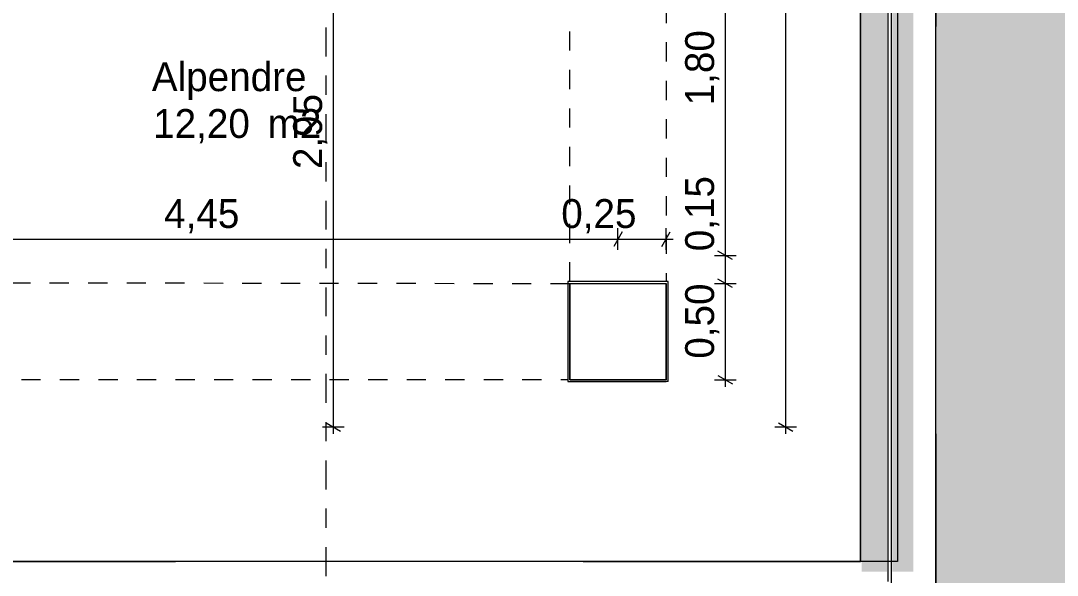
# Model space of a CAD drawing. Header units: metres. Extents: x -111189 to -108577, y -72951 to -72647.
# Drawn here: x -110702.23 to -110696.85, y -72938.93 to -72936.04 of the extents above; entities that cross this region are included whole.
import ezdxf

# ---------------------------------------------------------------- set-up
doc = ezdxf.new("R2010")
doc.units = ezdxf.units.M
doc.header["$MEASUREMENT"] = 0
doc.set_wipeout_variables(frame=1)
for name, pattern in [('Dashed', [0.423333, 0.211667, -0.211667]), ('OTK - Traço Ponto', [0.2, 0.1, -0.05, 0, -0.05]), ('OTK - Traço Ponto CORTES_ALÇ', [0.6, 0.3, -0.15, 0, -0.15]), ('Wipeout_Contour', [1, 0, -1])]:
    doc.linetypes.add(name, pattern=pattern)
for name, color, linetype in [('Planta Piso -1_1_01 - TERRENO PROPOSTO', 7, 'Continuous'), ('Planta Piso -1_1_14 - CORTES.Marcadores', 7, 'Continuous'), ('Planta Piso RC_1_00 - DESENHO 2D', 7, 'Continuous'), ('Planta Piso RC_1_02 - ESTRADAS', 7, 'Continuous'), ('Planta Piso RC_1_03 - COBERTURA', 7, 'Continuous'), ('Planta Piso RC_1_03 - LAJES', 7, 'Continuous'), ('Planta Piso RC_1_04 - TECTO FALSO', 7, 'Continuous'), ('Planta Piso RC_1_06 - ESCADAS _ GUARDAS', 7, 'Continuous'), ('Planta Piso RC_1_06 - FORRA', 7, 'Continuous'), ('Planta Piso RC_1_11 - ZONA_ÁREA', 7, 'Continuous'), ('Planta Piso RC_1_12 - COTAS GERAIS', 7, 'Continuous')]:
    doc.layers.add(name, color=color, linetype=linetype)
doc.styles.add('ESTILO_GERADO_3', font='AGENCYR.TTF')

msp = doc.modelspace()

# ---------------------------------------------------------------- hatches: boundary and pattern name
at = {"layer": 'Planta Piso RC_1_00 - DESENHO 2D', "linetype": 'Continuous', "lineweight": 0}
for points in [[(-110697.7361, -72938.9065), (-110697.7361, -72935.21), (-110697.8673, -72935.21), (-110697.8673, -72938.9065)], [(-110697.6003, -72938.9065), (-110697.6003, -72935.21), (-110697.7079, -72935.21), (-110697.7079, -72938.9065)]]:
    msp.add_hatch(color=255, dxfattribs=at).paths.add_polyline_path(points)

# ---------------------------------------------------------------- linework, layer by layer
at = {"layer": 'Planta Piso -1_1_14 - CORTES.Marcadores', "color": 7, "linetype": 'OTK - Traço Ponto CORTES_ALÇ', "lineweight": 5, "ltscale": 0.5}
msp.add_line((-110700.6481, -72943.4289), (-110700.6481, -72921.3982), dxfattribs=at)
at = {"layer": 'Planta Piso RC_1_00 - DESENHO 2D', "color": 7, "linetype": 'Dashed', "lineweight": 5, "ltscale": 0.35}
msp.add_line((-110699.3824, -72937.3989), (-110699.3824, -72935.2089), dxfattribs=at)
at = {"layer": 'Planta Piso RC_1_00 - DESENHO 2D', "color": 7, "linetype": 'Dashed', "lineweight": 5, "ltscale": 0.35, "flags": 128}
msp.add_lwpolyline([(-110708.8326, -72942.6896), (-110705.4427, -72942.0203), (-110704.9418, -72941.9214), (-110704.2335, -72941.7815), (-110703.7109, -72941.6784), (-110702.7227, -72941.4832), (-110702.4189, -72941.4233), (-110701.4825, -72941.2384), (-110701.315, -72941.2053), (-110700.7284, -72941.0895), (-110700.6487, -72941.0738), (-110700.5399, -72941.0523), (-110700.4698, -72941.0384), (-110700.0906, -72940.9636), (-110700.0551, -72940.9566), (-110699.5408, -72940.855), (-110699.5028, -72940.8475), (-110698.9162, -72940.7317), (-110698.412, -72940.6321), (-110698.3294, -72940.6158), (-110696.8881, -72940.3313), (-110694.0675, -72939.7744), (-110694.0267, -72939.7663), (-110694.0368, -72938.9649), (-110694.0471, -72938.1539), (-110694.0527, -72936.7258), (-110694.0545, -72936.2737), (-110694.0561, -72935.8568), (-110694.0627, -72934.1966), (-110694.0651, -72933.5929), (-110694.0666, -72933.1934), (-110694.0669, -72933.1216), (-110694.0677, -72932.9184), (-110694.0702, -72932.2988), (-110694.0803, -72929.7216), (-110694.0871, -72928.0039), (-110694.1838, -72928.0039), (-110694.8559, -72928.0039), (-110695.9344, -72928.0039), (-110696.6026, -72928.0039), (-110696.8881, -72928.0039), (-110697.1737, -72928.0039), (-110697.202, -72928.0039), (-110697.3423, -72928.0039), (-110697.4654, -72928.0039), (-110697.5765, -72928.0039), (-110697.8852, -72928.0039), (-110698.1061, -72928.0039), (-110698.303, -72928.0039), (-110698.6952, -72928.0039), (-110698.8812, -72928.0039), (-110698.8813, -72928.7105), (-110698.8813, -72929.1132), (-110698.8814, -72929.3936), (-110698.8814, -72929.5192), (-110698.8814, -72929.583), (-110698.8815, -72930.0551), (-110698.8815, -72930.3831), (-110698.8817, -72931.5821), (-110698.8819, -72933.2863), (-110698.8822, -72935.4068), (-110698.8823, -72936.0907), (-110698.8824, -72936.2945), (-110698.8824, -72936.7258), (-110698.8826, -72937.6528), (-110698.8826, -72937.9089), (-110698.9235, -72937.9089), (-110699.1897, -72937.9089), (-110699.2261, -72937.9089), (-110699.4937, -72937.9089), (-110699.7923, -72937.9089), (-110700.1746, -72937.9089), (-110700.4276, -72937.9089), (-110700.4447, -72937.9089), (-110700.7591, -72937.9089), (-110700.9405, -72937.9089), (-110700.9735, -72937.9089), (-110701.0244, -72937.9089), (-110701.0614, -72937.9089), (-110701.2713, -72937.9089), (-110701.5393, -72937.9089), (-110701.6138, -72937.9089), (-110701.8008, -72937.9089), (-110702.2069, -72937.9089), (-110702.4579, -72937.9089), (-110702.5877, -72937.9089), (-110703.5826, -72937.9089), (-110703.5826, -72938.1539), (-110703.9789, -72938.1539), (-110704.3945, -72938.1539), (-110704.6847, -72938.1539), (-110705.1798, -72938.1539), (-110705.437, -72938.1539), (-110705.8911, -72938.1539), (-110706.0577, -72938.1539), (-110706.9322, -72938.1539), (-110708.8326, -72938.1539), (-110708.8326, -72935.6158), (-110710.3334, -72935.6158), (-110710.3334, -72941.0755), (-110708.8326, -72941.1839)], close=True, dxfattribs=at)
at = {"layer": 'Planta Piso RC_1_02 - ESTRADAS', "color": 7, "linetype": 'Continuous', "lineweight": 13, "ltscale": 1000}
msp.add_line((-110697.8739, -72938.8539), (-110697.8739, -72935.2039), dxfattribs=at)
at = {"layer": 'Planta Piso RC_1_03 - LAJES', "color": 7, "linetype": 'Continuous', "lineweight": 13, "ltscale": 1000, "flags": 128}
msp.add_lwpolyline([(-110708.8326, -72940.0539), (-110702.0826, -72940.0539), (-110702.0826, -72939.2539), (-110697.4826, -72939.2539), (-110697.4826, -72935.2039), (-110697.8739, -72935.2039), (-110697.8739, -72938.8539), (-110702.4826, -72938.8539), (-110702.4826, -72939.6539), (-110708.4326, -72939.6539), (-110708.4326, -72938.6639), (-110708.8326, -72938.6639)], close=True, dxfattribs=at)
msp.add_lwpolyline([(-110708.8167, -72938.6639), (-110708.8167, -72938.1539), (-110703.5826, -72938.1539), (-110703.5826, -72935.2039), (-110697.6826, -72935.2039), (-110697.6826, -72938.8539), (-110702.4826, -72938.8539), (-110702.4826, -72939.6539), (-110708.4326, -72939.6539)], dxfattribs=at)
at = {"layer": 'Planta Piso RC_1_06 - ESCADAS _ GUARDAS', "color": 7, "linetype": 'Continuous', "lineweight": 13, "ltscale": 1000}
for p, q in [((-110697.7325, -72935.2039), (-110697.7325, -72938.8539)), ((-110697.7125, -72938.8539), (-110697.7125, -72935.2039)), ((-110697.7325, -72938.8539), (-110697.7325, -72938.9578)), ((-110697.7125, -72938.9778), (-110697.7125, -72938.8539))]:
    msp.add_line(p, q, dxfattribs=at)
at = {"layer": 'Planta Piso RC_1_06 - ESCADAS _ GUARDAS', "color": 254, "linetype": 'Continuous', "lineweight": 13, "ltscale": 1000}
for p, q in [((-110697.7325, -72935.2039), (-110697.7325, -72938.8539)), ((-110697.7125, -72938.8539), (-110697.7125, -72935.2039)), ((-110697.7325, -72938.8539), (-110697.7325, -72938.9578)), ((-110697.7125, -72938.9778), (-110697.7125, -72938.8539))]:
    msp.add_line(p, q, dxfattribs=at)
at = {"layer": 'Planta Piso RC_1_12 - COTAS GERAIS', "color": 7, "linetype": 'Continuous', "lineweight": 5, "ltscale": 1000}
for p, q in [((-110698.2627, -72928.0039), (-110698.2627, -72938.1539)), ((-110700.6106, -72935.2039), (-110700.6106, -72938.1539)), ((-110698.5761, -72935.4629), (-110698.5761, -72937.2629)), ((-110699.111, -72937.1409), (-110699.1543, -72937.2159)), ((-110699.1326, -72937.2346), (-110699.1326, -72937.1221)), ((-110698.9043, -72937.2159), (-110698.861, -72937.1409)), ((-110698.8826, -72937.2346), (-110698.8826, -72937.1221)), ((-110703.5826, -72937.1784), (-110699.1326, -72937.1784)), ((-110699.1326, -72937.1784), (-110698.8826, -72937.1784)), ((-110698.8826, -72937.1784), (-110698.846, -72937.1784)), ((-110698.5386, -72937.2845), (-110698.6136, -72937.2412)), ((-110698.6324, -72937.2629), (-110698.5199, -72937.2629)), ((-110698.5761, -72937.2629), (-110698.5761, -72937.4089)), ((-110698.6324, -72937.4089), (-110698.5199, -72937.4089)), ((-110698.5386, -72937.4305), (-110698.6136, -72937.3872)), ((-110698.5761, -72937.4089), (-110698.5761, -72937.9089)), ((-110698.6136, -72937.8872), (-110698.5386, -72937.9305)), ((-110698.6324, -72937.9089), (-110698.5199, -72937.9089)), ((-110698.5761, -72937.9089), (-110698.5761, -72937.9456)), ((-110700.6668, -72938.1539), (-110700.5543, -72938.1539)), ((-110700.6481, -72938.1323), (-110700.5731, -72938.1756)), ((-110700.6106, -72938.1539), (-110700.6106, -72938.1906)), ((-110698.3189, -72938.1539), (-110698.2064, -72938.1539)), ((-110698.3002, -72938.1323), (-110698.2252, -72938.1756)), ((-110698.2627, -72938.1539), (-110698.2627, -72938.1906))]:
    msp.add_line(p, q, dxfattribs=at)

# ---------------------------------------------------------------- texts
at = {"layer": 'Planta Piso RC_1_11 - ZONA_ÁREA', "color": 7, "linetype": 'Continuous', "lineweight": 5, "char_height": 0.15, "attachment_point": 1, "style": 'ESTILO_GERADO_3'}
for s, insert in [('\\A1;{\\pql;\\pt0;\\fAgency FB|b0|i0|c0|p0;\\W1.000000;Alpendre}', (-110701.5521, -72936.2594)), ('\\A1;{\\pql;\\pt0,24.1;\\fAgency FB|b0|i0|c0|p0;\\W1.000000;12,20\\fAgency FB|b0|i0|c0|p0;\\W1.000000;\\A1{\\H.66x;\\S^  ;}\\fAgency FB|b0|i0|c0|p0;\\W1.000000; m2\\fAgency FB|b0|i0|c0|p0;\\W1.000000;\\A1{\\H.66x;\\S^  ;}}', (-110701.5453, -72936.5026))]:
    msp.add_mtext(s, dxfattribs=dict(at, insert=insert))
at = {"layer": 'Planta Piso RC_1_12 - COTAS GERAIS', "color": 7, "linetype": 'Continuous', "lineweight": 5, "char_height": 0.15, "attachment_point": 7, "rotation": 90, "style": 'ESTILO_GERADO_3'}
for s, insert, width in [('\\A1;{\\pql;\\fAgency FB|b0|i0|c0|p0;\\W1.000000;1,80}', (-110698.6061, -72936.483), 0.240204), ('\\A1;{\\pql;\\fAgency FB|b0|i0|c0|p0;\\W1.000000;2,95}', (-110700.6406, -72936.8143), 0.270703), ('\\A1;{\\pql;\\fAgency FB|b0|i0|c0|p0;\\W1.000000;0,15}', (-110698.6061, -72937.2412), 0.236309), ('\\A1;{\\pql;\\fAgency FB|b0|i0|c0|p0;\\W1.000000;0,50}', (-110698.6061, -72937.7995), 0.281251)]:
    msp.add_mtext(s, dxfattribs=dict(at, insert=insert, width=width))
at = {"layer": 'Planta Piso RC_1_12 - COTAS GERAIS', "color": 7, "linetype": 'Continuous', "lineweight": 5, "char_height": 0.15, "attachment_point": 7, "style": 'ESTILO_GERADO_3'}
for s, insert, width in [('\\A1;{\\pql;\\fAgency FB|b0|i0|c0|p0;\\W1.000000;4,45}', (-110701.4883, -72937.1484), 0.261297), ('\\A1;{\\pql;\\fAgency FB|b0|i0|c0|p0;\\W1.000000;0,25}', (-110699.427, -72937.1484), 0.272699)]:
    msp.add_mtext(s, dxfattribs=dict(at, insert=insert, width=width))

# ---------------------------------------------------------------- next in the draw order: wipeouts: each hides what was drawn before it
at = {"color": 254, "linetype": 'Wipeout_Contour', "lineweight": 0, "ltscale": 397703.237984}
msp.add_wipeout([(-110699.3924, -72937.4089), (-110699.3824, -72937.4089), (-110699.3924, -72937.3989)], dxfattribs=at).dxf.layer = 'Planta Piso RC_1_06 - FORRA'
at = {"color": 254, "linetype": 'Wipeout_Contour', "lineweight": 0, "ltscale": 397701.404684}
msp.add_wipeout([(-110698.8824, -72937.3989), (-110698.8824, -72937.4089), (-110698.8724, -72937.3989)], dxfattribs=at).dxf.layer = 'Planta Piso RC_1_06 - FORRA'
at = {"color": 254, "linetype": 'Wipeout_Contour', "lineweight": 0, "ltscale": 397704.906467}
msp.add_wipeout([(-110699.3824, -72937.9089), (-110699.3924, -72937.9189), (-110699.3824, -72937.9189)], dxfattribs=at).dxf.layer = 'Planta Piso RC_1_06 - FORRA'
at = {"color": 254, "linetype": 'Wipeout_Contour', "lineweight": 0, "ltscale": 397702.802172}
msp.add_wipeout([(-110698.8824, -72937.9089), (-110698.8824, -72937.9189), (-110698.8724, -72937.9189)], dxfattribs=at).dxf.layer = 'Planta Piso RC_1_06 - FORRA'

# ---------------------------------------------------------------- next in the draw order: wipeouts: each hides what was drawn before it
at = {"color": 254, "linetype": 'Wipeout_Contour', "lineweight": 0, "ltscale": 397703.508982}
msp.add_wipeout([(-110699.3824, -72937.4089), (-110699.3824, -72937.3989), (-110699.3924, -72937.3989)], dxfattribs=at).dxf.layer = 'Planta Piso RC_1_06 - FORRA'
at = {"color": 254, "linetype": 'Wipeout_Contour', "lineweight": 0, "ltscale": 397702.787065}
msp.add_wipeout([(-110698.8824, -72937.4089), (-110698.8724, -72937.4089), (-110698.8724, -72937.3989)], dxfattribs=at).dxf.layer = 'Planta Piso RC_1_06 - FORRA'
at = {"color": 254, "linetype": 'Wipeout_Contour', "lineweight": 0, "ltscale": 397703.524085}
msp.add_wipeout([(-110699.3924, -72937.9189), (-110699.3824, -72937.9089), (-110699.3924, -72937.9089)], dxfattribs=at).dxf.layer = 'Planta Piso RC_1_06 - FORRA'

# ---------------------------------------------------------------- next in the draw order: wipeouts: each hides what was drawn before it
at = {"color": 254, "linetype": 'Wipeout_Contour', "lineweight": 0, "ltscale": 530270.022359}
msp.add_wipeout([(-110698.8724, -72937.9089), (-110698.8724, -72937.4089), (-110698.8824, -72937.4089), (-110698.8824, -72937.9089)], dxfattribs=at).dxf.layer = 'Planta Piso RC_1_06 - FORRA'

# ---------------------------------------------------------------- next in the draw order: linework, layer by layer
at = {"layer": 'Planta Piso RC_1_06 - FORRA', "color": 7, "linetype": 'Continuous', "lineweight": 13, "ltscale": 1000, "flags": 128}
msp.add_lwpolyline([(-110698.8724, -72937.3989), (-110698.8824, -72937.3989)], dxfattribs=at)

# ---------------------------------------------------------------- next in the draw order: wipeouts: each hides what was drawn before it
at = {"color": 254, "linetype": 'Wipeout_Contour', "lineweight": 0, "ltscale": 397703.073163}
msp.add_wipeout([(-110698.8824, -72937.9089), (-110698.8724, -72937.9189), (-110698.8724, -72937.9089)], dxfattribs=at).dxf.layer = 'Planta Piso RC_1_06 - FORRA'

# ---------------------------------------------------------------- next in the draw order: linework, layer by layer
at = {"layer": 'Planta Piso RC_1_06 - FORRA', "color": 7, "linetype": 'Continuous', "lineweight": 13, "ltscale": 1000, "flags": 128}
for points in [[(-110698.8824, -72937.4089), (-110698.8824, -72937.9089)], [(-110698.8724, -72937.9189), (-110698.8724, -72937.3989)], [(-110698.8724, -72937.9189), (-110698.8824, -72937.9189)]]:
    msp.add_lwpolyline(points, dxfattribs=at)

# ---------------------------------------------------------------- next in the draw order: wipeouts: each hides what was drawn before it
at = {"color": 254, "linetype": 'Wipeout_Contour', "lineweight": 0, "ltscale": 530270.312903}
msp.add_wipeout([(-110698.8824, -72937.3989), (-110699.3824, -72937.3989), (-110699.3824, -72937.4089), (-110698.8824, -72937.4089)], dxfattribs=at).dxf.layer = 'Planta Piso RC_1_06 - FORRA'

# ---------------------------------------------------------------- next in the draw order: linework, layer by layer
at = {"layer": 'Planta Piso RC_1_06 - FORRA', "color": 7, "linetype": 'Continuous', "lineweight": 13, "ltscale": 1000, "flags": 128}
for points in [[(-110699.3924, -72937.3989), (-110699.3924, -72937.4089)], [(-110698.8824, -72937.3989), (-110699.3924, -72937.3989)], [(-110699.3824, -72937.4089), (-110698.8824, -72937.4089)]]:
    msp.add_lwpolyline(points, dxfattribs=at)

# ---------------------------------------------------------------- next in the draw order: wipeouts: each hides what was drawn before it
at = {"color": 254, "linetype": 'Wipeout_Contour', "lineweight": 0, "ltscale": 530271.725838}
msp.add_wipeout([(-110699.3924, -72937.4089), (-110699.3924, -72937.9089), (-110699.3824, -72937.9089), (-110699.3824, -72937.4089)], dxfattribs=at).dxf.layer = 'Planta Piso RC_1_06 - FORRA'

# ---------------------------------------------------------------- next in the draw order: linework, layer by layer
at = {"layer": 'Planta Piso RC_1_00 - DESENHO 2D', "color": 7, "linetype": 'Dashed', "lineweight": 5, "ltscale": 0.35}
msp.add_line((-110703.0826, -72937.4039), (-110699.3824, -72937.4089), dxfattribs=at)
at = {"layer": 'Planta Piso RC_1_03 - COBERTURA', "color": 7, "linetype": 'Continuous', "lineweight": 13, "ltscale": 1000}
msp.add_line((-110699.3824, -72937.4089), (-110698.8824, -72937.4089), dxfattribs=at)
at = {"layer": 'Planta Piso RC_1_06 - FORRA', "color": 7, "linetype": 'Continuous', "lineweight": 13, "ltscale": 1000, "flags": 128}
for points in [[(-110699.3924, -72937.4089), (-110699.3924, -72937.9189)], [(-110699.3824, -72937.9089), (-110699.3824, -72937.4089)], [(-110699.3924, -72937.9189), (-110699.3824, -72937.9189)]]:
    msp.add_lwpolyline(points, dxfattribs=at)

# ---------------------------------------------------------------- next in the draw order: wipeouts: each hides what was drawn before it
at = {"color": 254, "linetype": 'Wipeout_Contour', "lineweight": 0, "ltscale": 530271.435294}
msp.add_wipeout([(-110699.3824, -72937.9189), (-110698.8824, -72937.9189), (-110698.8824, -72937.9089), (-110699.3824, -72937.9089)], dxfattribs=at).dxf.layer = 'Planta Piso RC_1_06 - FORRA'

# ---------------------------------------------------------------- next in the draw order: hatches: boundary and pattern name
at = {"layer": 'Planta Piso -1_1_01 - TERRENO PROPOSTO', "linetype": 'Continuous', "lineweight": 0, "true_color": 0xd7ebd2, "transparency": 33554539}
msp.add_hatch(color=254, dxfattribs=at).paths.add_polyline_path([(-110694.0627, -72934.1966), (-110694.0651, -72933.5929), (-110694.0666, -72933.1934), (-110694.0669, -72933.1216), (-110694.0677, -72932.9184), (-110694.0702, -72932.2988), (-110694.0803, -72929.7216), (-110694.0871, -72928.0039), (-110697.6826, -72928.0039), (-110697.8852, -72928.0039), (-110698.1061, -72928.0039), (-110698.303, -72928.0039), (-110698.6952, -72928.0039), (-110698.8812, -72928.0039), (-110698.8812, -72928.0976), (-110697.6826, -72928.0976), (-110697.6826, -72928.4976), (-110698.8812, -72928.4976), (-110698.8813, -72928.6139), (-110697.6826, -72928.6139), (-110697.6826, -72929.0139), (-110698.8813, -72929.0139), (-110698.8813, -72929.1301), (-110697.6826, -72929.1301), (-110697.6826, -72929.5301), (-110698.8726, -72929.5301), (-110698.8726, -72929.6457), (-110698.8726, -72929.6464), (-110697.6826, -72929.6464), (-110697.6826, -72930.0464), (-110698.8815, -72930.0464), (-110698.8815, -72930.1626), (-110697.6826, -72930.1626), (-110697.6826, -72930.5626), (-110698.8815, -72930.5626), (-110698.8816, -72930.6789), (-110697.6826, -72930.6789), (-110697.6826, -72931.0789), (-110698.8816, -72931.0789), (-110698.8816, -72931.1952), (-110697.6826, -72931.1952), (-110697.6826, -72931.5952), (-110698.8817, -72931.5952), (-110698.8817, -72931.7114), (-110697.6826, -72931.7114), (-110697.6826, -72932.1114), (-110698.8818, -72932.1114), (-110698.8818, -72932.2277), (-110697.6826, -72932.2277), (-110697.6826, -72932.6277), (-110698.8818, -72932.6277), (-110698.8819, -72932.7439), (-110697.6826, -72932.7439), (-110697.6826, -72933.1439), (-110698.8819, -72933.1439), (-110698.8819, -72933.2439), (-110697.6826, -72933.2439), (-110697.6826, -72933.5239), (-110697.6826, -72933.8039), (-110697.6826, -72934.0839), (-110697.6826, -72934.3639), (-110697.6826, -72934.6439), (-110697.6826, -72934.9239), (-110697.6826, -72935.2039), (-110697.4826, -72935.2039), (-110697.4826, -72939.2539), (-110702.0826, -72939.2539), (-110702.0826, -72940.0539), (-110708.6826, -72940.0539), (-110708.6826, -72942.66), (-110705.4427, -72942.0203), (-110694.0267, -72939.7663), (-110694.0368, -72938.9649), (-110694.0471, -72938.1539), (-110694.0527, -72936.7258), (-110694.0545, -72936.2737), (-110694.0561, -72935.8568)])

# ---------------------------------------------------------------- next in the draw order: linework, layer by layer
at = {"layer": 'Planta Piso RC_1_03 - COBERTURA', "color": 7, "linetype": 'Continuous', "lineweight": 20, "ltscale": 1000}
for p, q in [((-110699.3824, -72937.4089), (-110699.3824, -72937.9089)), ((-110698.8824, -72937.4089), (-110698.8824, -72937.9089))]:
    msp.add_line(p, q, dxfattribs=at)
at = {"layer": 'Planta Piso RC_1_03 - COBERTURA', "color": 7, "linetype": 'OTK - Traço Ponto', "lineweight": 13, "ltscale": 1000}
msp.add_line((-110698.8824, -72937.9089), (-110698.8824, -72937.4089), dxfattribs=at)
at = {"layer": 'Planta Piso RC_1_03 - COBERTURA', "color": 7, "linetype": 'Continuous', "lineweight": 13, "ltscale": 1000}
msp.add_line((-110699.3824, -72937.9089), (-110698.8824, -72937.9089), dxfattribs=at)
at = {"layer": 'Planta Piso RC_1_04 - TECTO FALSO', "color": 7, "linetype": 'Dashed', "lineweight": 13, "ltscale": 10, "flags": 128}
msp.add_lwpolyline([(-110708.8326, -72940.0539), (-110708.8326, -72938.6639), (-110708.4326, -72938.6639), (-110708.4326, -72939.6539), (-110702.4826, -72939.6539), (-110702.4826, -72938.8539), (-110697.8739, -72938.8539), (-110697.8739, -72935.2039), (-110697.4826, -72935.2039), (-110697.4826, -72939.2539), (-110702.0826, -72939.2539), (-110702.0826, -72940.0539)], close=True, dxfattribs=at)
at = {"layer": 'Planta Piso RC_1_06 - FORRA', "color": 7, "linetype": 'Continuous', "lineweight": 13, "ltscale": 1000, "flags": 128}
for points in [[(-110698.8824, -72937.9089), (-110699.3824, -72937.9089)], [(-110699.3824, -72937.9189), (-110698.8824, -72937.9189)]]:
    msp.add_lwpolyline(points, dxfattribs=at)

doc.saveas('drawing.dxf')
